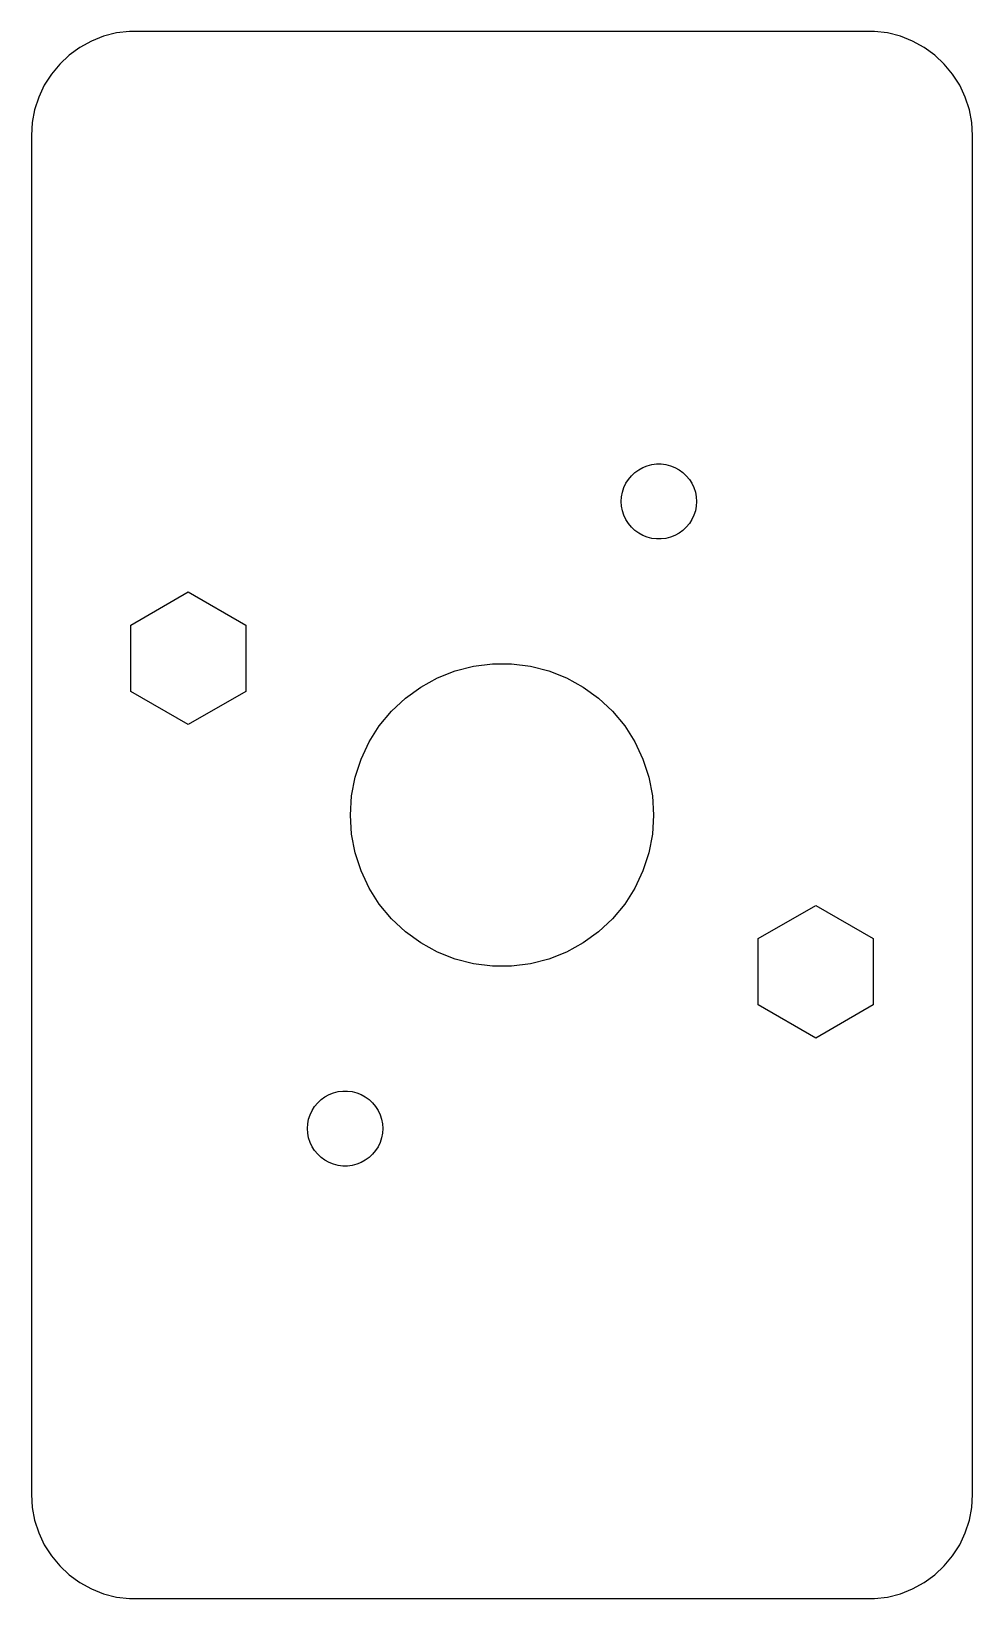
# Model space of a CAD drawing. Header units: metres. Extents: x -22 to 82, y 131 to 289.
# Drawn here: x 37.5 to 82.5, y 214.5 to 289.5 of the extents above; entities that cross this region are included whole.
import ezdxf

# ---------------------------------------------------------------- set-up
doc = ezdxf.new("R2010")
doc.units = ezdxf.units.M

msp = doc.modelspace()

# ---------------------------------------------------------------- linework, layer by layer
for p, q in [((42.186, 289.49), (41.5631, 289.411)), ((77.8139, 289.49), (42.186, 289.49)), ((78.4369, 289.411), (77.8139, 289.49)), ((39.8209, 288.722), (39.3129, 288.353)), ((40.3711, 289.024), (39.8209, 288.722)), ((40.9549, 289.255), (40.3711, 289.024)), ((41.5631, 289.411), (40.9549, 289.255)), ((79.0451, 289.255), (78.4369, 289.411)), ((79.6289, 289.024), (79.0451, 289.255)), ((80.1791, 288.722), (79.6289, 289.024)), ((80.6871, 288.353), (80.1791, 288.722)), ((39.3129, 288.353), (38.8551, 287.923)), ((81.1448, 287.923), (80.6871, 288.353)), ((38.4549, 287.439), (38.1185, 286.909)), ((38.8551, 287.923), (38.4549, 287.439)), ((81.5451, 287.439), (81.1448, 287.923)), ((81.8815, 286.909), (81.5451, 287.439)), ((38.1185, 286.909), (37.8511, 286.341)), ((82.1489, 286.341), (81.8815, 286.909)), ((37.6571, 285.743), (37.5394, 285.127)), ((37.8511, 286.341), (37.6571, 285.743)), ((82.3429, 285.743), (82.1489, 286.341)), ((82.4606, 285.127), (82.3429, 285.743)), ((37.5394, 285.127), (37.5, 284.5)), ((82.5, 284.5), (82.4606, 285.127)), ((37.5, 284.5), (37.5, 219.5)), ((82.5, 219.5), (82.5, 284.5)), ((66.3526, 268.387), (66.5355, 268.52)), ((66.5355, 268.52), (66.7336, 268.629)), ((66.7336, 268.629), (66.9438, 268.712)), ((66.9438, 268.712), (67.1627, 268.768)), ((67.1627, 268.768), (67.387, 268.796)), ((67.387, 268.796), (67.613, 268.796)), ((67.613, 268.796), (67.8373, 268.768)), ((67.8373, 268.768), (68.0562, 268.712)), ((68.0562, 268.712), (68.2664, 268.629)), ((68.2664, 268.629), (68.4645, 268.52)), ((68.4645, 268.52), (68.6474, 268.387)), ((65.8264, 267.663), (65.9226, 267.867)), ((65.9226, 267.867), (66.0438, 268.058)), ((66.0438, 268.058), (66.1879, 268.232)), ((66.1879, 268.232), (66.3526, 268.387)), ((68.6474, 268.387), (68.8121, 268.232)), ((68.8121, 268.232), (68.9562, 268.058)), ((68.9562, 268.058), (69.0773, 267.867)), ((69.0773, 267.867), (69.1736, 267.663)), ((65.7, 267), (65.7142, 267.226)), ((65.7142, 266.774), (65.7, 267)), ((65.7142, 267.226), (65.7565, 267.448)), ((65.7565, 267.448), (65.8264, 267.663)), ((69.1736, 267.663), (69.2434, 267.448)), ((69.2434, 267.448), (69.2858, 267.226)), ((69.2858, 267.226), (69.3, 267)), ((69.3, 267), (69.2858, 266.774)), ((65.7565, 266.552), (65.7142, 266.774)), ((65.8264, 266.337), (65.7565, 266.552)), ((65.9226, 266.133), (65.8264, 266.337)), ((69.1736, 266.337), (69.0773, 266.133)), ((69.2434, 266.552), (69.1736, 266.337)), ((69.2858, 266.774), (69.2434, 266.552)), ((66.0438, 265.942), (65.9226, 266.133)), ((66.1879, 265.768), (66.0438, 265.942)), ((66.3526, 265.613), (66.1879, 265.768)), ((66.5355, 265.48), (66.3526, 265.613)), ((66.7336, 265.371), (66.5355, 265.48)), ((68.4645, 265.48), (68.2664, 265.371)), ((68.6474, 265.613), (68.4645, 265.48)), ((68.8121, 265.768), (68.6474, 265.613)), ((68.9562, 265.942), (68.8121, 265.768)), ((69.0773, 266.133), (68.9562, 265.942)), ((66.9438, 265.288), (66.7336, 265.371)), ((67.1627, 265.232), (66.9438, 265.288)), ((67.387, 265.204), (67.1627, 265.232)), ((67.613, 265.204), (67.387, 265.204)), ((67.8373, 265.232), (67.613, 265.204)), ((68.0562, 265.288), (67.8373, 265.232)), ((68.2664, 265.371), (68.0562, 265.288)), ((42.2517, 261.087), (45, 262.673)), ((45, 262.673), (47.7483, 261.087)), ((42.2517, 257.913), (42.2517, 261.087)), ((47.7483, 261.087), (47.7483, 257.913)), ((56.9131, 258.56), (57.7596, 258.895)), ((57.7596, 258.895), (58.6415, 259.122)), ((58.6415, 259.122), (59.5448, 259.236)), ((59.5448, 259.236), (60.4552, 259.236)), ((60.4552, 259.236), (61.3585, 259.122)), ((61.3585, 259.122), (62.2404, 258.895)), ((62.2404, 258.895), (63.0869, 258.56)), ((55.3787, 257.586), (56.1152, 258.121)), ((56.1152, 258.121), (56.9131, 258.56)), ((63.0869, 258.56), (63.8847, 258.121)), ((63.8847, 258.121), (64.6213, 257.586)), ((45, 256.327), (42.2517, 257.913)), ((47.7483, 257.913), (45, 256.327)), ((54.715, 256.963), (55.3787, 257.586)), ((64.6213, 257.586), (65.285, 256.963)), ((54.1346, 256.261), (54.715, 256.963)), ((65.285, 256.963), (65.8654, 256.261)), ((53.6468, 255.493), (54.1346, 256.261)), ((65.8654, 256.261), (66.3532, 255.493)), ((53.2591, 254.669), (53.6468, 255.493)), ((66.3532, 255.493), (66.7409, 254.669)), ((52.9778, 253.803), (53.2591, 254.669)), ((66.7409, 254.669), (67.0222, 253.803)), ((52.8072, 252.909), (52.9778, 253.803)), ((67.0222, 253.803), (67.1928, 252.909)), ((52.75, 252), (52.8072, 252.909)), ((67.1928, 252.909), (67.25, 252)), ((52.8072, 251.091), (52.75, 252)), ((67.25, 252), (67.1928, 251.091)), ((52.9778, 250.197), (52.8072, 251.091)), ((67.1928, 251.091), (67.0222, 250.197)), ((53.2591, 249.331), (52.9778, 250.197)), ((67.0222, 250.197), (66.7409, 249.331)), ((53.6468, 248.507), (53.2591, 249.331)), ((66.7409, 249.331), (66.3532, 248.507)), ((54.1346, 247.739), (53.6468, 248.507)), ((66.3532, 248.507), (65.8654, 247.739)), ((54.715, 247.037), (54.1346, 247.739)), ((65.8654, 247.739), (65.285, 247.037)), ((72.2517, 246.087), (75, 247.673)), ((75, 247.673), (77.7483, 246.087)), ((55.3787, 246.414), (54.715, 247.037)), ((65.285, 247.037), (64.6213, 246.414)), ((56.1152, 245.879), (55.3787, 246.414)), ((64.6213, 246.414), (63.8847, 245.879)), ((72.2517, 242.913), (72.2517, 246.087)), ((77.7483, 246.087), (77.7483, 242.913)), ((56.9131, 245.44), (56.1152, 245.879)), ((57.7596, 245.105), (56.9131, 245.44)), ((63.0869, 245.44), (62.2404, 245.105)), ((63.8847, 245.879), (63.0869, 245.44)), ((58.6415, 244.878), (57.7596, 245.105)), ((59.5448, 244.764), (58.6415, 244.878)), ((60.4552, 244.764), (59.5448, 244.764)), ((61.3585, 244.878), (60.4552, 244.764)), ((62.2404, 245.105), (61.3585, 244.878)), ((75, 241.327), (72.2517, 242.913)), ((77.7483, 242.913), (75, 241.327)), ((51.3526, 238.387), (51.5355, 238.52)), ((51.5355, 238.52), (51.7336, 238.629)), ((51.7336, 238.629), (51.9438, 238.712)), ((51.9438, 238.712), (52.1627, 238.768)), ((52.1627, 238.768), (52.387, 238.796)), ((52.387, 238.796), (52.613, 238.796)), ((52.613, 238.796), (52.8373, 238.768)), ((52.8373, 238.768), (53.0562, 238.712)), ((53.0562, 238.712), (53.2664, 238.629)), ((53.2664, 238.629), (53.4645, 238.52)), ((53.4645, 238.52), (53.6474, 238.387)), ((50.8264, 237.663), (50.9226, 237.867)), ((50.9226, 237.867), (51.0438, 238.058)), ((51.0438, 238.058), (51.1879, 238.232)), ((51.1879, 238.232), (51.3526, 238.387)), ((53.6474, 238.387), (53.8121, 238.232)), ((53.8121, 238.232), (53.9562, 238.058)), ((53.9562, 238.058), (54.0773, 237.867)), ((54.0773, 237.867), (54.1736, 237.663)), ((50.7, 237), (50.7142, 237.226)), ((50.7142, 236.774), (50.7, 237)), ((50.7142, 237.226), (50.7565, 237.448)), ((50.7565, 237.448), (50.8264, 237.663)), ((54.1736, 237.663), (54.2434, 237.448)), ((54.2434, 237.448), (54.2858, 237.226)), ((54.2858, 237.226), (54.3, 237)), ((54.3, 237), (54.2858, 236.774)), ((50.7565, 236.552), (50.7142, 236.774)), ((50.8264, 236.337), (50.7565, 236.552)), ((50.9226, 236.133), (50.8264, 236.337)), ((54.1736, 236.337), (54.0773, 236.133)), ((54.2434, 236.552), (54.1736, 236.337)), ((54.2858, 236.774), (54.2434, 236.552)), ((51.0438, 235.942), (50.9226, 236.133)), ((51.1879, 235.768), (51.0438, 235.942)), ((51.3526, 235.613), (51.1879, 235.768)), ((51.5355, 235.48), (51.3526, 235.613)), ((51.7336, 235.371), (51.5355, 235.48)), ((53.4645, 235.48), (53.2664, 235.371)), ((53.6474, 235.613), (53.4645, 235.48)), ((53.8121, 235.768), (53.6474, 235.613)), ((53.9562, 235.942), (53.8121, 235.768)), ((54.0773, 236.133), (53.9562, 235.942)), ((51.9438, 235.288), (51.7336, 235.371)), ((52.1627, 235.232), (51.9438, 235.288)), ((52.387, 235.204), (52.1627, 235.232)), ((52.613, 235.204), (52.387, 235.204)), ((52.8373, 235.232), (52.613, 235.204)), ((53.0562, 235.288), (52.8373, 235.232)), ((53.2664, 235.371), (53.0562, 235.288)), ((37.5, 219.5), (37.5394, 218.873)), ((82.4606, 218.873), (82.5, 219.5)), ((37.5394, 218.873), (37.6571, 218.257)), ((37.6571, 218.257), (37.8511, 217.659)), ((82.1489, 217.659), (82.3429, 218.257)), ((82.3429, 218.257), (82.4606, 218.873)), ((37.8511, 217.659), (38.1185, 217.091)), ((81.8815, 217.091), (82.1489, 217.659)), ((38.1185, 217.091), (38.4549, 216.561)), ((81.5451, 216.561), (81.8815, 217.091)), ((38.4549, 216.561), (38.8551, 216.077)), ((38.8551, 216.077), (39.3129, 215.647)), ((80.6871, 215.647), (81.1448, 216.077)), ((81.1448, 216.077), (81.5451, 216.561)), ((39.3129, 215.647), (39.8209, 215.278)), ((39.8209, 215.278), (40.3711, 214.976)), ((79.6289, 214.976), (80.1791, 215.278)), ((80.1791, 215.278), (80.6871, 215.647)), ((40.3711, 214.976), (40.9549, 214.745)), ((40.9549, 214.745), (41.5631, 214.589)), ((41.5631, 214.589), (42.186, 214.51)), ((42.186, 214.51), (77.8139, 214.51)), ((77.8139, 214.51), (78.4369, 214.589)), ((78.4369, 214.589), (79.0451, 214.745)), ((79.0451, 214.745), (79.6289, 214.976))]:
    msp.add_line(p, q)

doc.saveas('drawing.dxf')
